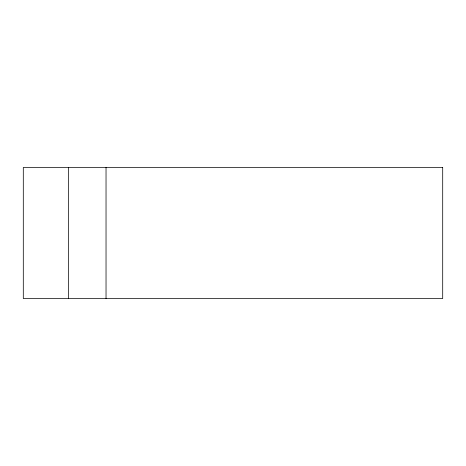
<?xml version="1.0" encoding="UTF-8"?>
<svg xmlns="http://www.w3.org/2000/svg" width="466" height="466" viewBox="0 0 466 466"><rect width="100%" height="100%" fill="white"/><g stroke="black" fill="none" stroke-linecap="round" stroke-linejoin="round"><path stroke-width="0.7" d="M106.032 167.469L106.032 298.531M68.351 167.469L68.351 298.531M442.7 167.469L23.3 167.469L23.3 298.531L442.7 298.531L442.7 167.469"/></g></svg>
